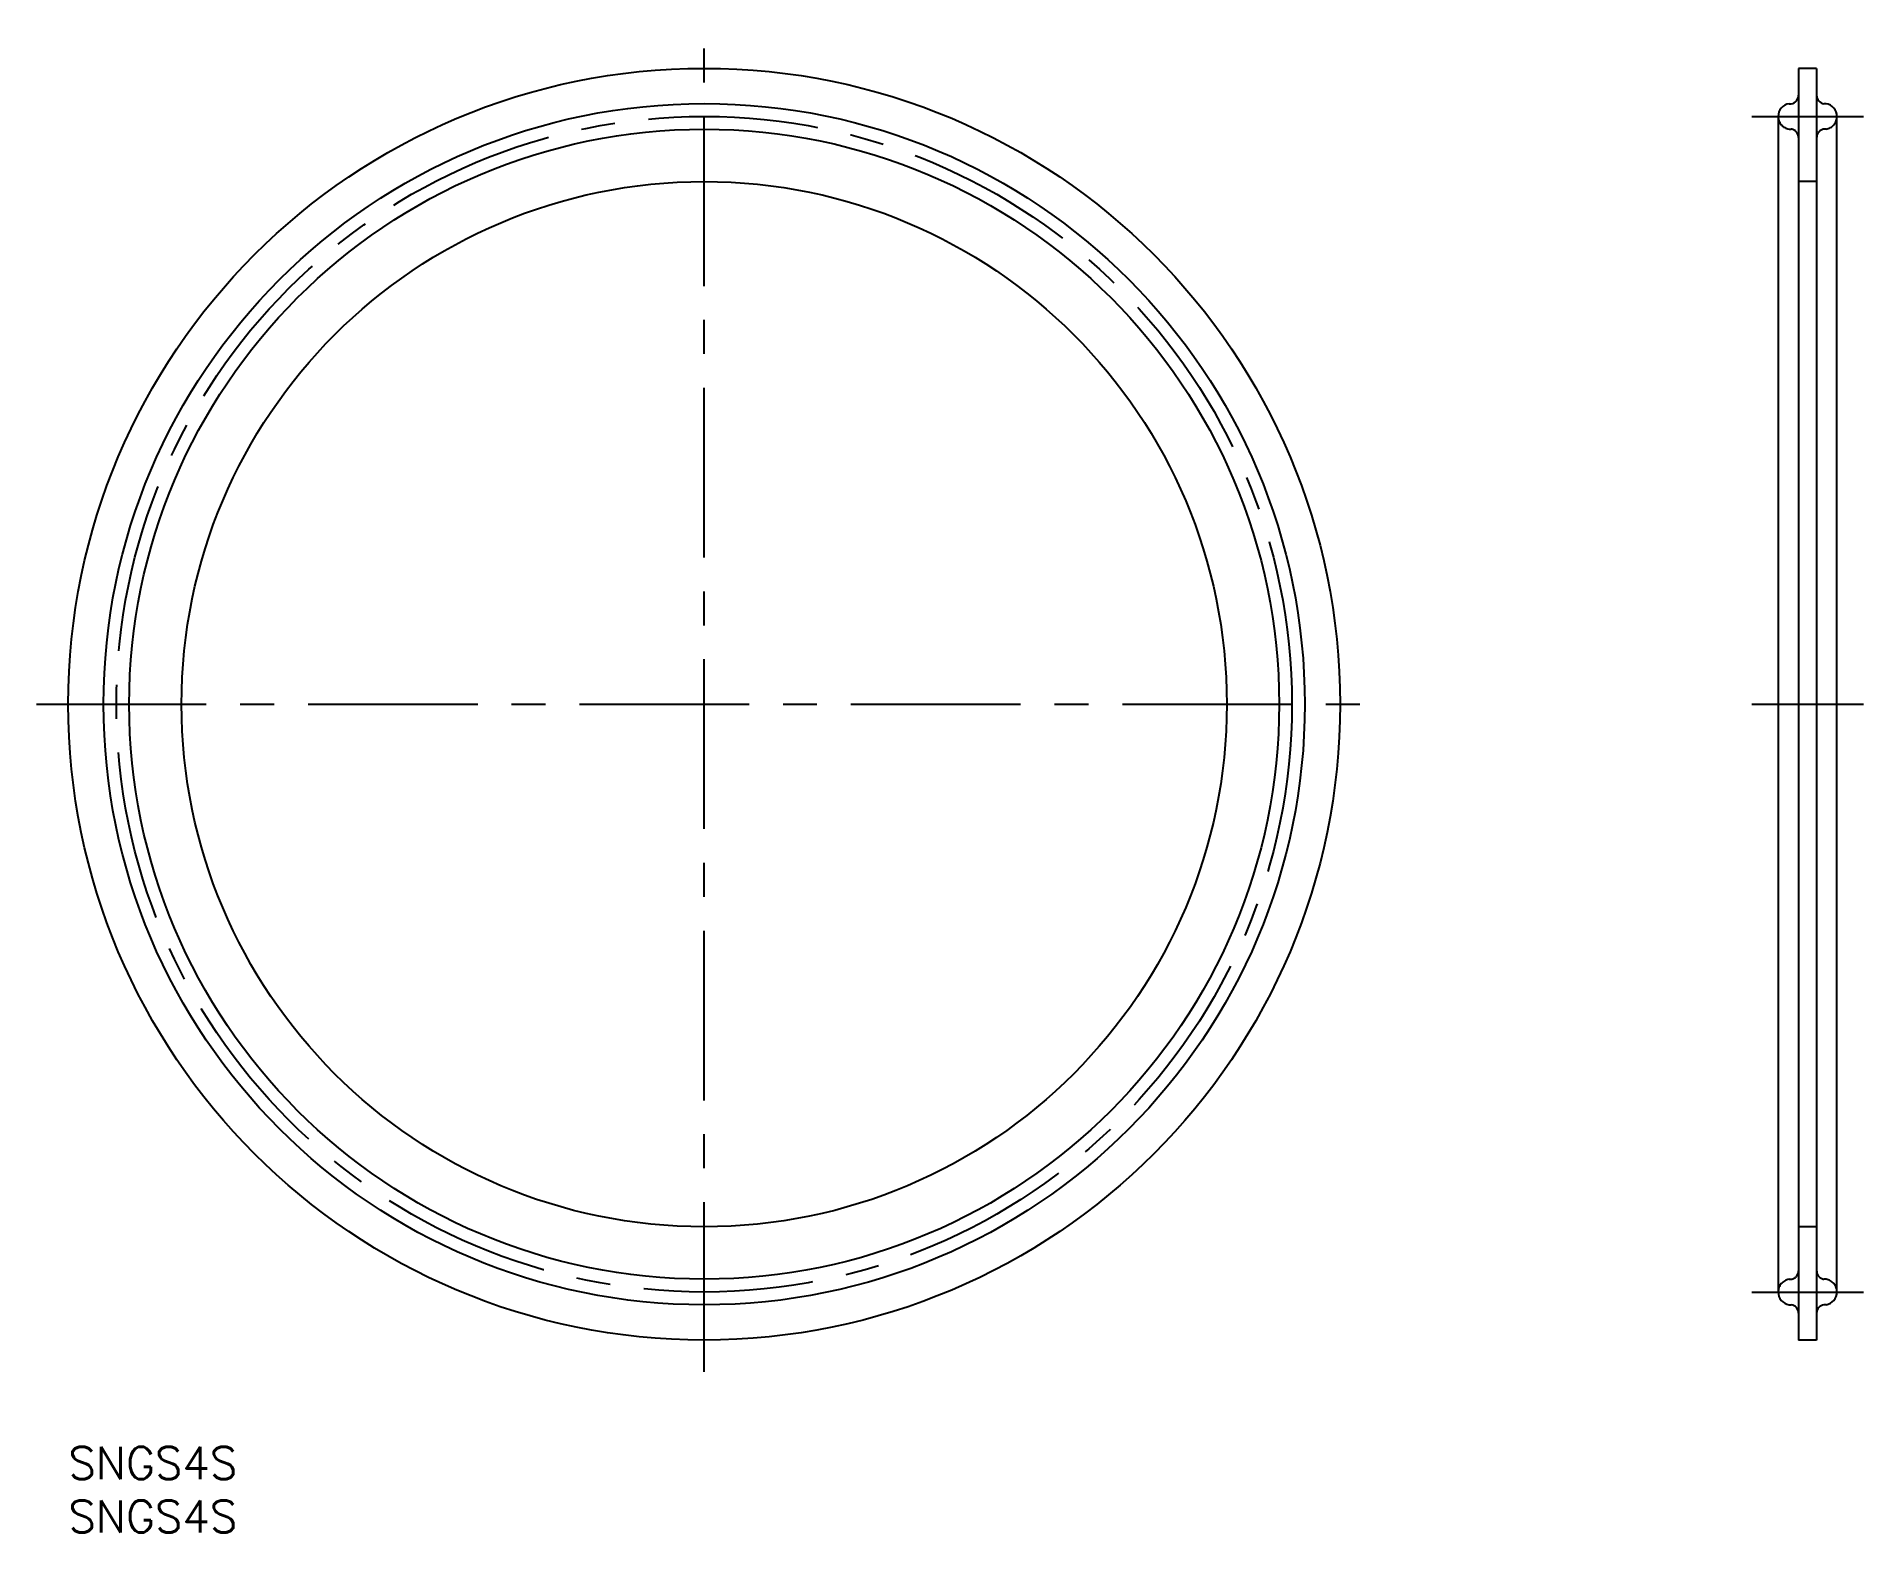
# Model space of a CAD drawing. Extents: x -3 to 168, y -8 to 132.
import ezdxf

# ---------------------------------------------------------------- set-up
doc = ezdxf.new("R2010")
doc.units = 0
doc.header["$LTSCALE"] = 0.5
doc.linetypes.add('CENTER', pattern=[50.8, 31.75, -6.35, 6.35, -6.35])
doc.linetypes.add('DASHED', pattern=[19.05, 12.7, -6.35])
for name, color, linetype in [('MSM_CENTER', 1, 'CENTER'), ('MSM_CONTINUOUS', 7, 'CONTINUOUS'), ('MSM_DASHED', 4, 'DASHED'), ('MSM_PART_NUMBER', 7, 'CONTINUOUS')]:
    doc.layers.add(name, color=color, linetype=linetype)
doc.styles.get("Standard").update_dxf_attribs({"font": 'txt.shx', "height": 3, "bigfont": 'bigfont.shx'})

msp = doc.modelspace()

# ---------------------------------------------------------------- linework, layer by layer
at = {"layer": 'MSM_CENTER'}
for p, q in [((59.5, 7.03), (59.5, 131.98)), ((157.52, 124.5), (167.98, 124.5)), ((-2.97, 69.5), (121.98, 69.5)), ((157.52, 69.5), (167.98, 69.5)), ((157.52, 14.5), (167.98, 14.5))]:
    msp.add_line(p, q, dxfattribs=at)
msp.add_circle((59.5, 69.5), 55, dxfattribs=at)
at = {"layer": 'MSM_CONTINUOUS'}
for p, q in [((163.6, 129), (161.9, 129)), ((161.9, 129), (161.9, 10)), ((163.6, 129), (163.6, 10)), ((161.02, 125.69), (161.22, 125.69)), ((164.48, 125.69), (164.28, 125.69)), ((160, 124.5), (160, 14.5)), ((165.5, 14.5), (165.5, 124.5)), ((161.02, 13.31), (161.22, 13.31)), ((164.48, 13.31), (164.28, 13.31)), ((163.6, 10), (161.9, 10))]:
    msp.add_line(p, q, dxfattribs=at)
for radius in [59.5, 56.2, 53.8, 48.9]:
    msp.add_circle((59.5, 69.5), radius, dxfattribs=at)
for centre, radius, start, end in [((161.2, 124.5), 1.2, 98.6269, 180), ((161.1, 126.48), 0.8, 278.6269, 0), ((164.4, 126.48), 0.8, 180, 261.3731), ((164.3, 124.5), 1.2, 0, 81.3731), ((161.2, 14.5), 1.2, 180, 261.3731), ((164.3, 14.5), 1.2, 278.6269, 360), ((161.1, 12.52), 0.8, 360, 81.3731), ((164.4, 12.52), 0.8, 98.6269, 180)]:
    msp.add_arc(centre, radius, start, end, dxfattribs=at)
at = {"layer": 'MSM_DASHED'}
for p, q in [((161.02, 123.31), (161.22, 123.31)), ((164.48, 123.31), (164.28, 123.31)), ((163.6, 118.4), (161.9, 118.4)), ((163.6, 20.6), (161.9, 20.6)), ((161.02, 15.69), (161.22, 15.69)), ((164.48, 15.69), (164.28, 15.69))]:
    msp.add_line(p, q, dxfattribs=at)
for centre, radius, start, end in [((161.2, 124.5), 1.2, 180, 261.3731), ((161.1, 122.52), 0.8, 360, 81.3731), ((164.4, 122.52), 0.8, 98.6269, 180), ((164.3, 124.5), 1.2, 278.6269, 360), ((161.2, 14.5), 1.2, 98.6269, 180), ((161.1, 16.48), 0.8, 278.6269, 0), ((164.4, 16.48), 0.8, 180, 261.3731), ((164.3, 14.5), 1.2, 0, 81.3731)]:
    msp.add_arc(centre, radius, start, end, dxfattribs=at)

# ---------------------------------------------------------------- texts
at = {"layer": 'MSM_PART_NUMBER'}
for p in [(0, -3), (0, -8)]:
    msp.add_text('SNGS4S', height=3, dxfattribs=at).set_placement(p)

doc.saveas('drawing.dxf')
